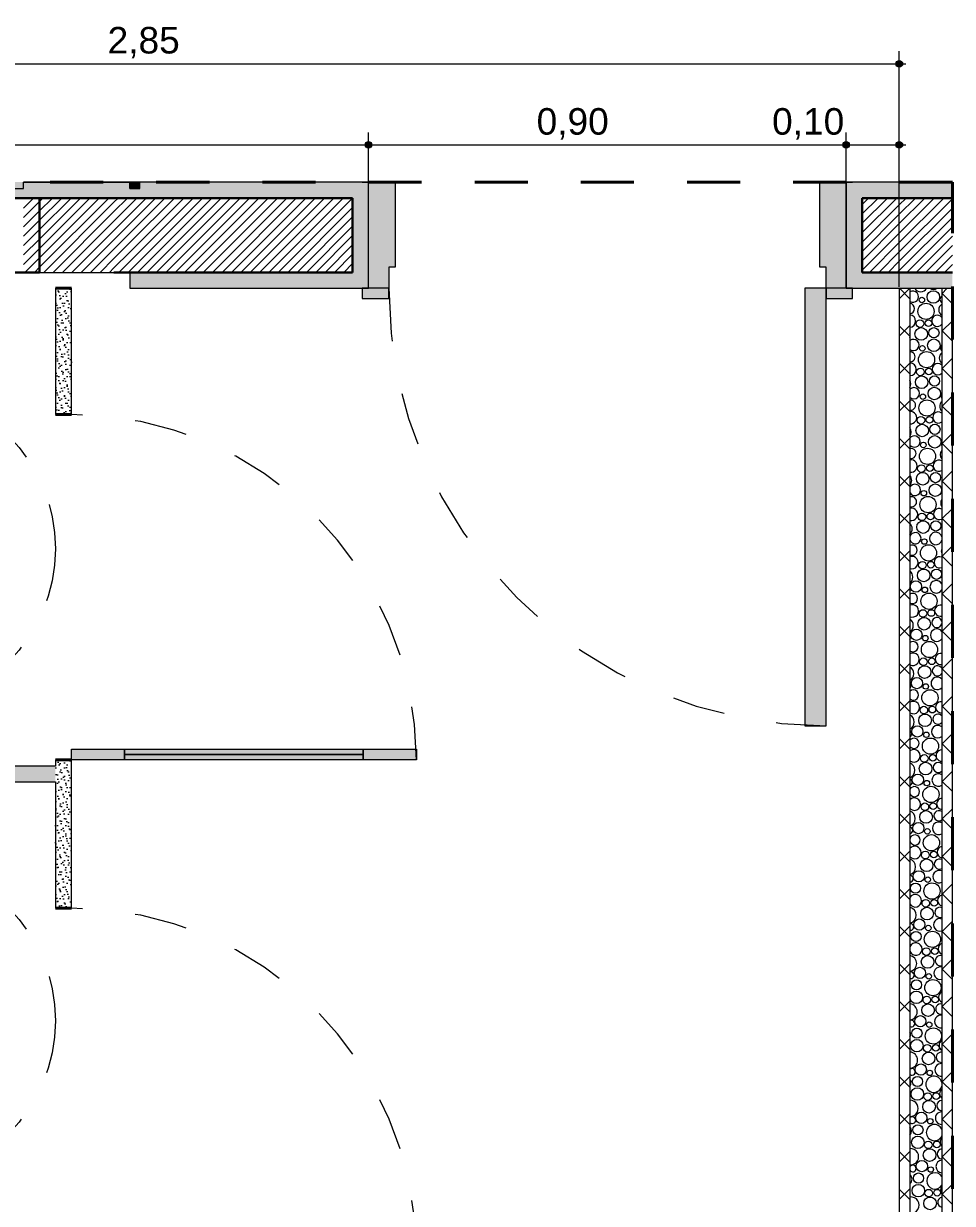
# Model space of a CAD drawing. Header units: metres. Extents: x -1.8 to 75.3, y -2 to 2.8.
# Drawn here: x -0.175 to 1.575, y 0.124 to 2.347 of the extents above; entities that cross this region are included whole.
import ezdxf

# ---------------------------------------------------------------- set-up
doc = ezdxf.new("R2010")
doc.units = ezdxf.units.M
doc.header["$MEASUREMENT"] = 0
doc.linetypes.add('Dashed', pattern=[0.035, 0.0225, -0.0125])
doc.linetypes.add('Hidden Line (2)', pattern=[0.097806, 0.070556, -0.02725])
for name, color, linetype, lineweight in [('0_Caneta_No__1', 7, 'Continuous', 40), ('PAREDE CONSTRUIR_Caneta_No__241', 7, 'Continuous', 13), ('PAREDE CONSTRUIR_Caneta_No__255', 255, 'Continuous', 0), ('PAREDE CONSTRUIR_Caneta_No__3', 7, 'Continuous', 30), ('PAREDE CONSTRUIR_Caneta_No__83', 84, 'Continuous', 0), ('PAREDE CONSTRUIR_Caneta_No__91', 255, 'Continuous', 0), ('PAREDE.ARQ_Caneta_No__1', 7, 'Continuous', 40), ('PAREDE.ARQ_Caneta_No__241', 7, 'Continuous', 13), ('PAREDE.ARQ_Caneta_No__255', 255, 'Continuous', 0)]:
    doc.layers.add(name, color=color, linetype=linetype, lineweight=lineweight)
for name, color, linetype, lineweight, true_color in [('0_Caneta_No__25', 7, 'Continuous', 13, 0x982312), ('LOUCAS-METAIS.ARQ_Caneta_No__96', 7, 'Continuous', 0, 0xb6b6b6), ('PAREDE CONSTRUIR_Caneta_No__9', 7, 'Continuous', 9, 0x020202), ('PAREDE CONSTRUIR_Caneta_No__96', 7, 'Continuous', 0, 0xb6b6b6), ('PAREDE CONSTRUIR_Caneta_No__97', 7, 'Continuous', 13, 0x6b6b6b), ('PAREDE.ARQ_Caneta_No__9', 7, 'Continuous', 9, 0x020202), ('PAREDE.ARQ_Caneta_No__97', 7, 'Continuous', 13, 0x6b6b6b)]:
    doc.layers.add(name, color=color, linetype=linetype, lineweight=lineweight, true_color=true_color)
doc.styles.add('GENERATED_STYLE_1', font='arial.ttf')
doc.dimstyles.new('GENERATED_STYLE__3', dxfattribs={"dimtxt": 0.05, "dimasz": 0.02375, "dimexe": 0.18, "dimexo": 0.267183, "dimgap": 0, "dimtad": 1, "dimtih": 1, "dimtoh": 1, "dimzin": 0, "dimdsep": 46, "dimtxsty": 'GENERATED_STYLE_1', "dimblk": 'ARROWHEAD_11', "dimblk1": 'ARROWHEAD_11', "dimblk2": 'ARROWHEAD_11', "dimcen": 0.09, "dimclrd": 256, "dimclre": 256, "dimclrt": 256, "dimadec": 0, "dimazin": 0, "dimtfac": 1, "dimtdec": 4, "dimtmove": 0, "dimatfit": 3, "dimfxl": 0, "dimtolj": 1, "dimtzin": 0, "dimarcsym": 0})
pattern_1 = [(45, (0, 0), (-0.008838835, 0.008838835), [])]
pattern_2 = [(45, (0, 0), (-0.0353553, 0.0353553), []), (135, (0, 0), (0.0353553, 0.0353553), [])]
pattern_3 = [(45, (0, 0.025), (-0.00795495, 0.00795495), [0, -0.0075, 0, -0.01125]), (110, (0.025, 0.025), (0.01057154, 0.003847727), [0, -0.0055, 0, -0.0095])]

# ---------------------------------------------------------------- blocks, each defined once
blk = doc.blocks.new('*X1')
at = {"layer": 'PAREDE CONSTRUIR_Caneta_No__96', "color": 253, "linetype": 'Continuous', "lineweight": 0, "true_color": 0xb6b6b6}
for centre, radius in [((1.5175, 1.8261), 0.00517), ((1.539, 1.8319), 0.0118), ((1.5253, 1.8047), 0.0153), ((1.5138, 1.7816), 0.00715), ((1.5298, 1.7825), 0.00627), ((1.5162, 1.7623), 0.0119), ((1.5402, 1.7645), 0.00959), ((1.5184, 1.7351), 0.00517), ((1.54, 1.7409), 0.0118), ((1.5263, 1.7137), 0.0153), ((1.5147, 1.6906), 0.00715), ((1.5307, 1.6915), 0.00627), ((1.5171, 1.6713), 0.0119), ((1.5412, 1.6735), 0.00959), ((1.5194, 1.6441), 0.00517), ((1.5409, 1.6499), 0.0118), ((1.5272, 1.6227), 0.0153), ((1.5157, 1.5996), 0.00715), ((1.5316, 1.6005), 0.00627), ((1.5181, 1.5803), 0.0119), ((1.5421, 1.5825), 0.00959), ((1.5203, 1.5531), 0.00517), ((1.5418, 1.5589), 0.0118), ((1.5281, 1.5317), 0.0153), ((1.5166, 1.5086), 0.00715), ((1.5325, 1.5095), 0.00627), ((1.519, 1.4893), 0.0119), ((1.543, 1.4915), 0.00959), ((1.5212, 1.4621), 0.00517), ((1.5428, 1.4679), 0.0118), ((1.529, 1.4407), 0.0153), ((1.5175, 1.4176), 0.00715), ((1.5335, 1.4185), 0.00627), ((1.5199, 1.3983), 0.0119), ((1.5439, 1.4005), 0.00959), ((1.53, 1.3497), 0.0153), ((1.5222, 1.3711), 0.00517), ((1.5184, 1.3266), 0.00715), ((1.5344, 1.3275), 0.00627), ((1.5209, 1.3073), 0.0119), ((1.5449, 1.3095), 0.00959), ((1.5062, 1.2864), 0.0106), ((1.5309, 1.2587), 0.0153), ((1.5231, 1.2801), 0.00517), ((1.5218, 1.2163), 0.0119), ((1.5194, 1.2356), 0.00715), ((1.5353, 1.2365), 0.00627), ((1.5072, 1.1954), 0.0106), ((1.5318, 1.1677), 0.0153), ((1.524, 1.1891), 0.00517), ((1.5227, 1.1253), 0.0119), ((1.5203, 1.1446), 0.00715), ((1.5362, 1.1455), 0.00627), ((1.5081, 1.1044), 0.0106), ((1.5327, 1.0767), 0.0153), ((1.5249, 1.0981), 0.00517), ((1.5236, 1.0343), 0.0119), ((1.5212, 1.0536), 0.00715), ((1.5372, 1.0545), 0.00627), ((1.509, 1.0134), 0.0106), ((1.5337, 0.9857), 0.0153), ((1.5259, 1.0071), 0.00517), ((1.5221, 0.9626), 0.00715), ((1.5381, 0.9635), 0.00627), ((1.5246, 0.9433), 0.0119), ((1.5099, 0.9224), 0.0106), ((1.5268, 0.9161), 0.00517), ((1.5346, 0.8947), 0.0153), ((1.5231, 0.8716), 0.00715), ((1.539, 0.8725), 0.00627), ((1.5255, 0.8523), 0.0119), ((1.5109, 0.8314), 0.0106), ((1.5277, 0.8251), 0.00517), ((1.5355, 0.8037), 0.0153), ((1.524, 0.7806), 0.00715), ((1.54, 0.7815), 0.00627), ((1.5264, 0.7613), 0.0119), ((1.5118, 0.7405), 0.0106), ((1.5286, 0.7341), 0.00517), ((1.5054, 0.718), 0.00959), ((1.5365, 0.7127), 0.0153), ((1.5249, 0.6896), 0.00715), ((1.5409, 0.6905), 0.00627), ((1.5273, 0.6703), 0.0119), ((1.5127, 0.6495), 0.0106), ((1.5296, 0.6431), 0.00517), ((1.5064, 0.627), 0.00959), ((1.5374, 0.6217), 0.0153), ((1.5259, 0.5986), 0.00715), ((1.5418, 0.5995), 0.00627), ((1.5283, 0.5793), 0.0119), ((1.5137, 0.5585), 0.0106), ((1.5305, 0.5521), 0.00517), ((1.5073, 0.536), 0.00959), ((1.5383, 0.5307), 0.0153), ((1.507, 0.5124), 0.0118), ((1.5268, 0.5076), 0.00715), ((1.5427, 0.5085), 0.00627), ((1.5292, 0.4883), 0.0119), ((1.5146, 0.4675), 0.0106), ((1.5082, 0.445), 0.00959), ((1.5392, 0.4397), 0.0153), ((1.5314, 0.4611), 0.00517), ((1.508, 0.4214), 0.0118), ((1.5277, 0.4166), 0.00715), ((1.5437, 0.4175), 0.00627), ((1.5301, 0.3973), 0.0119), ((1.5155, 0.3765), 0.0106), ((1.5091, 0.354), 0.00959), ((1.5324, 0.3701), 0.00517), ((1.5089, 0.3304), 0.0118), ((1.5311, 0.3063), 0.0119), ((1.5286, 0.3256), 0.00715), ((1.5446, 0.3265), 0.00627), ((1.5164, 0.2855), 0.0106), ((1.5101, 0.263), 0.00959), ((1.5333, 0.2791), 0.00517), ((1.5098, 0.2394), 0.0118), ((1.532, 0.2153), 0.0119), ((1.5296, 0.2346), 0.00715), ((1.5455, 0.2355), 0.00627), ((1.5174, 0.1945), 0.0106), ((1.511, 0.172), 0.00959), ((1.5342, 0.1881), 0.00517), ((1.5107, 0.1484), 0.0118), ((1.5329, 0.1243), 0.0119), ((1.5305, 0.1436), 0.00715), ((1.5464, 0.1445), 0.00627)]:
    blk.add_circle(centre, radius, dxfattribs=at)
for centre, radius, start, end in [((1.5153, 1.8533), 0.0119, 204.9357, 335.0643), ((1.5393, 1.8555), 0.00959, 228.9635, 311.0365), ((1.5007, 1.8324), 0.0106, 237.9614, 122.0386), ((1.5588, 1.8271), 0.00715, 121.8363, 238.1636), ((1.4943, 1.81), 0.00959, 274.3824, 85.6176), ((1.5612, 1.8078), 0.0119, 121.2415, 238.7585), ((1.494, 1.7864), 0.0118, 274.7894, 85.2106), ((1.5466, 1.7869), 0.0106, 37.5867, 322.4133), ((1.4803, 1.7592), 0.0153, 343.9346, 16.0654), ((1.5016, 1.7414), 0.0106, 231.8571, 128.1429), ((1.5597, 1.7361), 0.00715, 131.0857, 228.9143), ((1.4952, 1.719), 0.00959, 268.8395, 91.1605), ((1.5621, 1.7168), 0.0119, 126.6101, 233.3899), ((1.495, 1.6954), 0.0118, 270.2934, 89.7065), ((1.5475, 1.6959), 0.0106, 45.1465, 314.8535), ((1.4813, 1.6682), 0.0153, 334.2075, 25.7925), ((1.5025, 1.6504), 0.0106, 225.1899, 134.8101), ((1.5607, 1.6451), 0.00715, 141.8948, 218.1052), ((1.4962, 1.628), 0.00959, 263.2856, 96.7144), ((1.5631, 1.6258), 0.0119, 132.3832, 227.6168), ((1.4959, 1.6044), 0.0118, 265.7993, 94.2007), ((1.5485, 1.6049), 0.0106, 51.8179, 308.1821), ((1.4822, 1.5772), 0.0153, 327.1195, 32.8804), ((1.5035, 1.5594), 0.0106, 217.6372, 142.3628), ((1.5616, 1.5541), 0.00715, 156.4298, 203.5702), ((1.4971, 1.537), 0.00959, 257.6673, 102.3326), ((1.564, 1.5348), 0.0119, 138.747, 221.253), ((1.4968, 1.5134), 0.0118, 261.2791, 98.7209), ((1.5494, 1.5139), 0.0106, 57.925, 302.0749), ((1.4831, 1.4862), 0.0153, 321.1905, 38.8094), ((1.5044, 1.4684), 0.0106, 208.4747, 151.5253), ((1.498, 1.446), 0.00959, 251.9255, 108.0745), ((1.5649, 1.4438), 0.0119, 146.05, 213.95), ((1.4978, 1.4224), 0.0118, 256.7033, 103.2967), ((1.5503, 1.4229), 0.0106, 63.6474, 296.3526), ((1.484, 1.3952), 0.0153, 315.9443, 44.0557), ((1.5053, 1.3774), 0.0106, 194.9477, 165.0523), ((1.5437, 1.3769), 0.0118, 16.2822, 343.7178), ((1.4989, 1.355), 0.00959, 245.9885, 114.0115), ((1.5659, 1.3528), 0.0119, 155.1273, 204.8727), ((1.4987, 1.3314), 0.0118, 252.0392, 107.9608), ((1.5512, 1.3319), 0.0106, 69.0986, 290.9013), ((1.485, 1.3042), 0.0153, 311.1546, 48.8454), ((1.5446, 1.2859), 0.0118, 28.1737, 331.8263), ((1.4894, 1.282), 0.00627, 334.0928, 25.9072), ((1.4999, 1.264), 0.00959, 239.7624, 120.2376), ((1.4996, 1.2404), 0.0118, 247.2483, 112.7516), ((1.5522, 1.2409), 0.0106, 74.358, 285.642), ((1.5668, 1.2618), 0.0119, 170.0518, 189.9482), ((1.4859, 1.2132), 0.0153, 306.6927, 53.3073), ((1.5458, 1.2185), 0.00959, 15.4071, 344.5929), ((1.5455, 1.1949), 0.0118, 36.5682, 323.4318), ((1.4903, 1.191), 0.00627, 318.7319, 41.2681), ((1.5008, 1.173), 0.00959, 233.1119, 126.8881), ((1.5005, 1.1494), 0.0118, 242.2827, 117.7173), ((1.5531, 1.1499), 0.0106, 79.4851, 280.5149), ((1.4868, 1.1222), 0.0153, 302.4764, 57.5236), ((1.5467, 1.1275), 0.00959, 29.8426, 330.1574), ((1.5465, 1.1039), 0.0118, 43.5497, 316.4503), ((1.4912, 1.1), 0.00627, 307.1396, 52.8603), ((1.5017, 1.082), 0.00959, 225.8195, 134.1805), ((1.5015, 1.0584), 0.0118, 237.0791, 122.9209), ((1.554, 1.0589), 0.0106, 84.5281, 275.4719), ((1.4877, 1.0312), 0.0153, 298.4493, 61.5507), ((1.5476, 1.0365), 0.00959, 39.5806, 320.4194), ((1.5474, 1.0129), 0.0118, 49.7289, 310.2711), ((1.4922, 1.009), 0.00627, 297.1221, 62.8779), ((1.5026, 0.991), 0.00959, 217.478, 142.522), ((1.5024, 0.9674), 0.0118, 231.5484, 128.4516), ((1.5549, 0.9679), 0.0106, 89.5288, 270.4711), ((1.4887, 0.9402), 0.0153, 294.5704, 65.4296), ((1.5483, 0.9219), 0.0118, 55.3868, 304.6132), ((1.5486, 0.9455), 0.00959, 47.6186, 312.3814), ((1.4931, 0.918), 0.00627, 287.9397, 72.0603), ((1.5036, 0.9), 0.00959, 207.0948, 152.9052), ((1.5033, 0.8764), 0.0118, 225.5549, 134.445), ((1.5559, 0.8769), 0.0106, 94.526, 265.474), ((1.4896, 0.8492), 0.0153, 290.8082, 69.1918), ((1.5495, 0.8545), 0.00959, 54.7324, 305.2676), ((1.494, 0.827), 0.00627, 279.2153, 80.7847), ((1.5492, 0.8309), 0.0118, 60.6817, 299.3183), ((1.5045, 0.809), 0.00959, 189.2769, 170.7231), ((1.5042, 0.7854), 0.0118, 218.8677, 141.1323), ((1.5568, 0.7859), 0.0106, 99.558, 260.442), ((1.4905, 0.7582), 0.0153, 287.1377, 72.8623), ((1.5504, 0.7635), 0.00959, 61.267, 298.733), ((1.495, 0.736), 0.00627, 270.7032, 89.2968), ((1.5502, 0.7399), 0.0118, 65.7141, 294.2858), ((1.5052, 0.6944), 0.0118, 211.0221, 148.9779), ((1.5577, 0.695), 0.0106, 104.6657, 255.3342), ((1.4915, 0.6672), 0.0153, 283.5385, 76.4615), ((1.5514, 0.6725), 0.00959, 67.4145, 292.5855), ((1.4959, 0.645), 0.00627, 262.2067, 97.7932), ((1.5511, 0.6489), 0.0118, 70.554, 289.4459), ((1.5061, 0.6034), 0.0118, 200.7168, 159.2832), ((1.5587, 0.604), 0.0106, 109.896, 250.104), ((1.4924, 0.5762), 0.0153, 279.993, 80.007), ((1.5523, 0.5815), 0.00959, 73.2979, 286.7021), ((1.4968, 0.554), 0.00627, 253.5325, 106.4674), ((1.552, 0.5579), 0.0118, 75.2533, 284.7467), ((1.5596, 0.513), 0.0106, 115.3057, 244.6943), ((1.4933, 0.4852), 0.0153, 276.4858, 83.5141), ((1.5532, 0.4905), 0.00959, 79.0047, 280.9953), ((1.4977, 0.463), 0.00627, 244.4472, 115.5528), ((1.553, 0.4669), 0.0118, 79.853, 280.147), ((1.4842, 0.4428), 0.0119, 335.3239, 24.676), ((1.5605, 0.422), 0.0106, 120.9695, 239.0304), ((1.4942, 0.3942), 0.0153, 273.0029, 86.997), ((1.5541, 0.3995), 0.00959, 84.6027, 275.3973), ((1.4987, 0.372), 0.00627, 234.6047, 125.3953), ((1.5539, 0.3759), 0.0118, 84.3874, 275.6126), ((1.4851, 0.3518), 0.0119, 326.1978, 33.8022), ((1.5402, 0.3487), 0.0153, 13.5893, 346.4107), ((1.5614, 0.331), 0.0106, 126.9929, 233.007), ((1.4952, 0.3032), 0.0153, 269.5311, 90.4689), ((1.5551, 0.3085), 0.00959, 90.1492, 269.8507), ((1.5548, 0.2849), 0.0118, 88.8866, 271.1133), ((1.4996, 0.281), 0.00627, 223.3574, 136.6426), ((1.4861, 0.2608), 0.0119, 318.8721, 41.1279), ((1.5411, 0.2577), 0.0153, 24.2957, 335.7043), ((1.5624, 0.24), 0.0106, 133.5392, 226.4608), ((1.4961, 0.2122), 0.0153, 266.0576, 93.9424), ((1.556, 0.2175), 0.00959, 95.6972, 264.3028), ((1.5557, 0.1939), 0.0118, 93.3791, 266.6209), ((1.5005, 0.19), 0.00627, 208.9601, 151.0399), ((1.487, 0.1698), 0.0119, 312.4948, 47.5051), ((1.542, 0.1667), 0.0153, 31.6943, 328.3057), ((1.5633, 0.149), 0.0106, 140.8944, 219.1056), ((1.497, 0.1212), 0.0153, 262.5694, 97.4305), ((1.5569, 0.1265), 0.00959, 101.2995, 258.7004)]:
    blk.add_arc(centre, radius, start, end, dxfattribs=at)
blk = doc.blocks.new('*D20')
at = {"layer": '0_Caneta_No__25', "linetype": 'Continuous', "lineweight": 13, "true_color": 0x982312}
for points in [[(-1.3813, 2.1183), (-1.3808, 2.1159), (-1.3795, 2.1139), (-1.3774, 2.1125), (-1.375, 2.112), (-1.3726, 2.1125), (-1.3706, 2.1139), (-1.3693, 2.1159), (-1.3688, 2.1183), (-1.3693, 2.1207), (-1.3706, 2.1227), (-1.3726, 2.1241), (-1.375, 2.1245), (-1.3774, 2.1241), (-1.3795, 2.1227), (-1.3808, 2.1207)], [(0.4688, 2.1183), (0.4693, 2.1159), (0.4706, 2.1139), (0.4726, 2.1125), (0.475, 2.112), (0.4774, 2.1125), (0.4795, 2.1139), (0.4808, 2.1159), (0.4813, 2.1183), (0.4808, 2.1207), (0.4795, 2.1227), (0.4774, 2.1241), (0.475, 2.1245), (0.4726, 2.1241), (0.4706, 2.1227), (0.4693, 2.1207)]]:
    blk.add_hatch(color=24, dxfattribs=at).paths.add_polyline_path(points)
at = {"layer": '0_Caneta_No__25', "color": 24, "linetype": 'Continuous', "lineweight": 13, "true_color": 0x982312}
for p, q in [((-1.375, 2.1245), (-1.375, 2.1417)), ((0.475, 2.1245), (0.475, 2.1417)), ((-1.3875, 2.1183), (-1.3813, 2.1183)), ((-1.375, 1.8511), (-1.375, 2.112)), ((-1.3688, 2.1183), (0.4688, 2.1183)), ((0.475, 1.8511), (0.475, 2.112))]:
    blk.add_line(p, q, dxfattribs=at)
for centre in [(-1.375, 2.1183), (0.475, 2.1183)]:
    blk.add_circle(centre, 0.00625, dxfattribs=at)
at = {"layer": '0_Caneta_No__25', "color": 24, "lineweight": 13, "true_color": 0x982312, "insert": (-0.5167, 2.1283), "char_height": 0.05, "attachment_point": 7, "style": 'GENERATED_STYLE_1'}
blk.add_mtext('\\A1;{\\pql;\\fArial|b0|i0|c0|p0;\\W1.000000;1,85}', dxfattribs=at)
blk = doc.blocks.new('ARROWHEAD_11')
at = {"color": 0, "linetype": 'Continuous', "lineweight": 0}
blk.add_line((0, 0), (-1, 0), dxfattribs=at)
at = {"color": 0, "linetype": 'Continuous', "lineweight": 0, "const_width": 0.25, "flags": 128}
blk.add_lwpolyline([(-0.125, 0, 1), (0.125, 0, 1)], format="xyb", close=True, dxfattribs=at)
blk = doc.blocks.new('*D21')
at = {"layer": '0_Caneta_No__25', "linetype": 'Continuous', "lineweight": 13, "true_color": 0x982312}
for points in [[(0.4688, 2.1183), (0.4693, 2.1159), (0.4706, 2.1139), (0.4726, 2.1125), (0.475, 2.112), (0.4774, 2.1125), (0.4795, 2.1139), (0.4808, 2.1159), (0.4813, 2.1183), (0.4808, 2.1207), (0.4795, 2.1227), (0.4774, 2.1241), (0.475, 2.1245), (0.4726, 2.1241), (0.4706, 2.1227), (0.4693, 2.1207)], [(1.3688, 2.1183), (1.3693, 2.1159), (1.3706, 2.1139), (1.3726, 2.1125), (1.375, 2.112), (1.3774, 2.1125), (1.3795, 2.1139), (1.3808, 2.1159), (1.3813, 2.1183), (1.3808, 2.1207), (1.3795, 2.1227), (1.3774, 2.1241), (1.375, 2.1245), (1.3726, 2.1241), (1.3706, 2.1227), (1.3693, 2.1207)]]:
    blk.add_hatch(color=24, dxfattribs=at).paths.add_polyline_path(points)
at = {"layer": '0_Caneta_No__25', "color": 24, "linetype": 'Continuous', "lineweight": 13, "true_color": 0x982312}
for p, q in [((0.475, 2.1245), (0.475, 2.1417)), ((1.375, 2.1245), (1.375, 2.1417)), ((0.475, 1.8511), (0.475, 2.112)), ((0.4813, 2.1183), (1.3688, 2.1183)), ((1.375, 1.8511), (1.375, 2.112))]:
    blk.add_line(p, q, dxfattribs=at)
blk.add_circle((1.375, 2.1183), 0.00625, dxfattribs=at)
at = {"layer": '0_Caneta_No__25', "color": 24, "lineweight": 13, "true_color": 0x982312, "char_height": 0.05, "attachment_point": 7, "style": 'GENERATED_STYLE_1'}
for s, insert in [('\\A1;{\\pql;\\fArial|b0|i0|c0|p0;\\W1.000000;0,90}', (0.7916, 2.1283)), ('\\A1;{\\pql;\\fArial|b0|i0|c0|p0;\\W1.000000;0,10}', (1.2353, 2.1283))]:
    blk.add_mtext(s, dxfattribs=dict(at, insert=insert))
blk = doc.blocks.new('*D22')
at = {"layer": '0_Caneta_No__25', "linetype": 'Continuous', "lineweight": 13, "true_color": 0x982312}
for points in [[(1.3688, 2.1183), (1.3693, 2.1159), (1.3706, 2.1139), (1.3726, 2.1125), (1.375, 2.112), (1.3774, 2.1125), (1.3795, 2.1139), (1.3808, 2.1159), (1.3813, 2.1183), (1.3808, 2.1207), (1.3795, 2.1227), (1.3774, 2.1241), (1.375, 2.1245), (1.3726, 2.1241), (1.3706, 2.1227), (1.3693, 2.1207)], [(1.4688, 2.1183), (1.4693, 2.1159), (1.4706, 2.1139), (1.4726, 2.1125), (1.475, 2.112), (1.4774, 2.1125), (1.4795, 2.1139), (1.4808, 2.1159), (1.4813, 2.1183), (1.4808, 2.1207), (1.4795, 2.1227), (1.4774, 2.1241), (1.475, 2.1245), (1.4726, 2.1241), (1.4706, 2.1227), (1.4693, 2.1207)]]:
    blk.add_hatch(color=24, dxfattribs=at).paths.add_polyline_path(points)
at = {"layer": '0_Caneta_No__25', "color": 24, "linetype": 'Continuous', "lineweight": 13, "true_color": 0x982312}
for p, q in [((1.375, 2.1245), (1.375, 2.1417)), ((1.475, 2.1245), (1.475, 2.1417)), ((1.375, 1.8511), (1.375, 2.112)), ((1.3813, 2.1183), (1.4688, 2.1183)), ((1.475, 1.8511), (1.475, 2.112)), ((1.4813, 2.1183), (1.4875, 2.1183))]:
    blk.add_line(p, q, dxfattribs=at)
for centre in [(1.375, 2.1183), (1.475, 2.1183)]:
    blk.add_circle(centre, 0.00625, dxfattribs=at)
blk = doc.blocks.new('*D23')
at = {"layer": '0_Caneta_No__25', "linetype": 'Continuous', "lineweight": 13, "true_color": 0x982312}
for points in [[(-1.3813, 2.2712), (-1.3808, 2.2688), (-1.3795, 2.2668), (-1.3774, 2.2654), (-1.375, 2.2649), (-1.3726, 2.2654), (-1.3706, 2.2668), (-1.3693, 2.2688), (-1.3688, 2.2712), (-1.3693, 2.2736), (-1.3706, 2.2756), (-1.3726, 2.277), (-1.375, 2.2774), (-1.3774, 2.277), (-1.3795, 2.2756), (-1.3808, 2.2736)], [(1.4688, 2.2712), (1.4693, 2.2688), (1.4706, 2.2668), (1.4726, 2.2654), (1.475, 2.2649), (1.4774, 2.2654), (1.4795, 2.2668), (1.4808, 2.2688), (1.4813, 2.2712), (1.4808, 2.2736), (1.4795, 2.2756), (1.4774, 2.277), (1.475, 2.2774), (1.4726, 2.277), (1.4706, 2.2756), (1.4693, 2.2736)]]:
    blk.add_hatch(color=24, dxfattribs=at).paths.add_polyline_path(points)
at = {"layer": '0_Caneta_No__25', "color": 24, "linetype": 'Continuous', "lineweight": 13, "true_color": 0x982312}
for p, q in [((-1.375, 2.2774), (-1.375, 2.2946)), ((1.475, 2.2774), (1.475, 2.2946)), ((-1.3875, 2.2712), (-1.3813, 2.2712)), ((-1.3688, 2.2712), (1.4688, 2.2712)), ((1.4813, 2.2712), (1.4875, 2.2712)), ((-1.375, 2.004), (-1.375, 2.2649)), ((1.475, 2.004), (1.475, 2.2649))]:
    blk.add_line(p, q, dxfattribs=at)
for centre in [(-1.375, 2.2712), (1.475, 2.2712)]:
    blk.add_circle(centre, 0.00625, dxfattribs=at)
at = {"layer": '0_Caneta_No__25', "color": 24, "lineweight": 13, "true_color": 0x982312, "insert": (-0.0167, 2.2812), "char_height": 0.05, "attachment_point": 7, "style": 'GENERATED_STYLE_1'}
blk.add_mtext('\\A1;{\\pql;\\fArial|b0|i0|c0|p0;\\W1.000000;2,85}', dxfattribs=at)

msp = doc.modelspace()

# ---------------------------------------------------------------- hatches: boundary and pattern name
at = {"layer": 'PAREDE CONSTRUIR_Caneta_No__241', "linetype": 'Continuous', "lineweight": 13}
h = msp.add_hatch(dxfattribs=at)
h.set_pattern_fill('common_brick_0001', style=0, pattern_type=2)
h.set_pattern_definition(pattern_1)
h.paths.add_polyline_path([(-0.145, 1.8782), (-0.145, 2.0182), (-0.175, 2.0182), (-0.175, 1.8782)])
h = msp.add_hatch(dxfattribs=at)
h.set_pattern_fill('common_brick_0001', style=0, pattern_type=2)
h.set_pattern_definition(pattern_1)
h.paths.add_polyline_path([(-0.005, 1.8782), (-0.005, 2.0182), (-0.145, 2.0182), (-0.145, 1.8782)])
h = msp.add_hatch(dxfattribs=at)
h.set_pattern_fill('common_brick_0001', style=0, pattern_type=2)
h.set_pattern_definition(pattern_1)
h.paths.add_polyline_path([(0.025, 1.8782), (0.025, 2.0182), (-0.005, 2.0182), (-0.005, 1.8782)])
h = msp.add_hatch(dxfattribs=at)
h.set_pattern_fill('common_brick_0001', style=0, pattern_type=2)
h.set_pattern_definition(pattern_1)
h.paths.add_polyline_path([(0.025, 1.8782), (0.445, 1.8782), (0.445, 2.0182), (0.025, 2.0182)])
h = msp.add_hatch(dxfattribs=at)
h.set_pattern_fill('common_brick_0001', style=0, pattern_type=2)
h.set_pattern_definition(pattern_1)
h.paths.add_polyline_path([(1.405, 1.8782), (1.475, 1.8782), (1.475, 2.0182), (1.405, 2.0182)])
h = msp.add_hatch(dxfattribs=at)
h.set_pattern_fill('common_brick_0001', style=0, pattern_type=2)
h.set_pattern_definition(pattern_1)
h.paths.add_polyline_path([(1.475, 2.0182), (1.475, 1.8782), (1.575, 1.8782), (1.575, 2.0182)])
at = {"layer": 'PAREDE CONSTRUIR_Caneta_No__255', "linetype": 'Continuous', "lineweight": 0}
for points in [[(0.044, 2.0482), (0.025, 2.0482), (0.025, 2.0362), (0.044, 2.0362)], [(0.475, 1.8482), (0.513, 1.8482), (0.513, 1.8882), (0.525, 1.8882), (0.525, 2.0482), (0.475, 2.0482)], [(1.325, 1.8882), (1.337, 1.8882), (1.337, 1.8482), (1.375, 1.8482), (1.375, 2.0482), (1.325, 2.0482)], [(0.513, 1.8482), (0.463, 1.8482), (0.463, 1.8292), (0.513, 1.8292)], [(1.337, 1.0242), (1.337, 1.8482), (1.297, 1.8482), (1.297, 1.0242)], [(1.337, 1.8292), (1.387, 1.8292), (1.387, 1.8482), (1.337, 1.8482)]]:
    msp.add_hatch(color=255, dxfattribs=at).paths.add_polyline_path(points)
at = {"layer": 'PAREDE CONSTRUIR_Caneta_No__83', "linetype": 'Continuous', "lineweight": 0}
h = msp.add_hatch(dxfattribs=at)
h.set_pattern_fill('Placomur_0001', color=84, style=0, pattern_type=2)
h.set_pattern_definition(pattern_2)
h.paths.add_polyline_path([(1.475, 1.8482), (1.475, -1.8482), (1.495, -1.8482), (1.495, 1.8482)])
h = msp.add_hatch(dxfattribs=at)
h.set_pattern_fill('Placomur_0001', color=84, style=0, pattern_type=2)
h.set_pattern_definition(pattern_2)
h.paths.add_polyline_path([(1.555, -1.8482), (1.575, -1.8482), (1.575, 1.8482), (1.555, 1.8482)])
at = {"layer": 'PAREDE CONSTRUIR_Caneta_No__91', "linetype": 'Continuous', "lineweight": 0}
for points in [[(-0.175, 2.0482), (-0.3709, 2.0482), (-0.3709, 2.0182), (-0.175, 2.0182)], [(-0.145, 2.0182), (-0.175, 2.0482), (-0.175, 2.0182)], [(-0.175, 2.0482), (-0.145, 2.0182), (-0.005, 2.0182), (-0.005, 2.0482)], [(-0.005, 2.0182), (0.025, 2.0182), (0.025, 2.0482), (-0.005, 2.0482)], [(0.025, 2.0482), (0.025, 2.0182), (0.445, 2.0182), (0.475, 2.0482)], [(0.445, 2.0182), (0.445, 1.8782), (0.475, 1.8782), (0.475, 2.0482)], [(1.375, 2.0482), (1.405, 2.0182), (1.475, 2.0182), (1.475, 2.0482)], [(1.405, 2.0182), (1.375, 2.0482), (1.375, 1.8782), (1.405, 1.8782)], [(1.475, 2.0482), (1.475, 2.0182), (1.575, 2.0182), (1.575, 2.0482)], [(0.475, 1.8782), (0.025, 1.8782), (0.025, 1.8482), (0.475, 1.8482)], [(1.475, 1.8782), (1.375, 1.8782), (1.375, 1.8482), (1.475, 1.8482)], [(1.575, 1.8782), (1.475, 1.8782), (1.475, 1.8482), (1.575, 1.8482)]]:
    msp.add_hatch(color=255, dxfattribs=at).paths.add_polyline_path(points)
at = {"layer": 'PAREDE.ARQ_Caneta_No__255', "linetype": 'Continuous', "lineweight": 0}
for points in [[(-0.085, 0.9802), (-0.085, 0.9602), (0.015, 0.9602), (0.015, 0.9802)], [(0.465, 0.9702), (0.465, 0.9802), (0.015, 0.9802), (0.015, 0.9702)], [(0.565, 0.9602), (0.565, 0.9802), (0.465, 0.9802), (0.465, 0.9602)], [(0.465, 0.9602), (0.465, 0.9702), (0.015, 0.9702), (0.015, 0.9602)]]:
    msp.add_hatch(color=255, dxfattribs=at).paths.add_polyline_path(points)
at = {"layer": 'PAREDE.ARQ_Caneta_No__97', "linetype": 'Continuous', "lineweight": 13, "true_color": 0x6b6b6b}
h = msp.add_hatch(dxfattribs=at)
h.set_pattern_fill('cut_stone_0001', color=251, style=0, pattern_type=2)
h.set_pattern_definition(pattern_3)
h.paths.add_polyline_path([(-0.115, 1.8482), (-0.115, 1.6102), (-0.085, 1.6102), (-0.085, 1.8482)])
h = msp.add_hatch(dxfattribs=at)
h.set_pattern_fill('cut_stone_0001', color=251, style=0, pattern_type=2)
h.set_pattern_definition(pattern_3)
h.paths.add_polyline_path([(-0.115, 0.6802), (-0.085, 0.6802), (-0.085, 0.9602), (-0.115, 0.9602)])
h = msp.add_hatch(dxfattribs=at)
h.set_pattern_fill('cut_stone_0001', color=251, style=0, pattern_type=2)
h.set_pattern_definition(pattern_3)
h.paths.add_polyline_path([(-1.375, 0.9182), (-0.115, 0.9182), (-0.115, 0.9482), (-1.375, 0.9482)])

# ---------------------------------------------------------------- linework, layer by layer
at = {"layer": '0_Caneta_No__1', "color": 7, "linetype": 'Dashed', "lineweight": 40}
msp.add_lwpolyline([(1.575, -2.0482), (1.575, 2.0482), (-1.575, 2.0482), (-1.575, -2.0482)], close=True, dxfattribs=at)
at = {"layer": 'LOUCAS-METAIS.ARQ_Caneta_No__96', "color": 253, "linetype": 'Hidden Line (2)', "lineweight": 0, "true_color": 0xb6b6b6}
for centre in [(-0.415, 1.3574), (-0.415, 0.4682)]:
    msp.add_circle(centre, 0.3, dxfattribs=at)
at = {"layer": 'PAREDE CONSTRUIR_Caneta_No__241', "color": 7, "linetype": 'Continuous', "lineweight": 13}
for p, q in [((-0.145, 2.0482), (-0.175, 2.0482)), ((-0.145, 2.0482), (-0.175, 2.0482)), ((-0.175, 2.0362), (-0.175, 2.0482)), ((-0.175, 2.0362), (-0.175, 2.0482)), ((-0.175, 2.0362), (-0.175, 2.0482)), ((-0.145, 2.0482), (-0.175, 2.0482)), ((-0.145, 2.0482), (-0.175, 2.0482)), ((-0.145, 2.0482), (-0.175, 2.0482)), ((-0.145, 2.0482), (-0.175, 2.0482)), ((-0.005, 2.0482), (-0.145, 2.0482)), ((-0.005, 2.0482), (-0.145, 2.0482)), ((-0.005, 2.0482), (-0.145, 2.0482)), ((-0.005, 2.0482), (-0.145, 2.0482)), ((-0.005, 2.0482), (-0.145, 2.0482)), ((-0.005, 2.0482), (-0.145, 2.0482)), ((0.025, 2.0482), (-0.005, 2.0482)), ((0.025, 2.0482), (-0.005, 2.0482)), ((0.025, 2.0482), (-0.005, 2.0482)), ((0.025, 2.0362), (0.025, 2.0482)), ((0.025, 2.0362), (0.025, 2.0482)), ((0.025, 2.0362), (0.025, 2.0482)), ((0.463, 2.0482), (0.475, 2.0482)), ((0.463, 2.0482), (0.475, 2.0482)), ((0.463, 2.0482), (0.475, 2.0482)), ((0.475, 2.0182), (0.475, 2.0482)), ((0.475, 2.0182), (0.475, 2.0482)), ((0.475, 2.0182), (0.475, 2.0482)), ((0.475, 2.0182), (0.475, 2.0482)), ((0.475, 2.0182), (0.475, 2.0482)), ((0.475, 2.0182), (0.475, 2.0482)), ((1.375, 2.0182), (1.375, 2.0482)), ((1.375, 2.0182), (1.375, 2.0482)), ((1.375, 2.0482), (1.387, 2.0482)), ((1.375, 2.0482), (1.387, 2.0482)), ((1.375, 2.0482), (1.387, 2.0482)), ((1.375, 2.0182), (1.375, 2.0482)), ((1.375, 2.0182), (1.375, 2.0482)), ((1.375, 2.0182), (1.375, 2.0482)), ((1.375, 2.0182), (1.375, 2.0482)), ((0.475, 1.8782), (0.475, 2.0182)), ((0.475, 1.8782), (0.475, 2.0182)), ((0.475, 1.8782), (0.475, 2.0182)), ((0.475, 1.8782), (0.475, 2.0182)), ((0.475, 1.8782), (0.475, 2.0182)), ((0.475, 1.8782), (0.475, 2.0182)), ((1.375, 1.8782), (1.375, 2.0182)), ((1.375, 1.8782), (1.375, 2.0182)), ((1.375, 1.8782), (1.375, 2.0182)), ((1.375, 1.8782), (1.375, 2.0182)), ((1.375, 1.8782), (1.375, 2.0182)), ((1.375, 1.8782), (1.375, 2.0182)), ((0.475, 1.8482), (0.475, 1.8782)), ((0.475, 1.8482), (0.475, 1.8782)), ((0.475, 1.8482), (0.475, 1.8782)), ((1.375, 1.8482), (1.375, 1.8782)), ((1.375, 1.8482), (1.375, 1.8782)), ((1.375, 1.8482), (1.375, 1.8782)), ((0.463, 1.8482), (0.475, 1.8482)), ((0.463, 1.8482), (0.475, 1.8482)), ((0.463, 1.8482), (0.475, 1.8482)), ((1.375, 1.8482), (1.387, 1.8482)), ((1.375, 1.8482), (1.387, 1.8482)), ((1.375, 1.8482), (1.387, 1.8482)), ((1.495, 1.8482), (1.495, -1.8482)), ((1.555, 1.8482), (1.555, -1.8482))]:
    msp.add_line(p, q, dxfattribs=at)
for points in [[(0.475, 2.0482), (0.025, 2.0482)], [(1.475, 2.0482), (1.375, 2.0482)], [(1.575, 2.0482), (1.475, 2.0482)], [(-0.175, 1.8782), (-0.145, 1.8782)], [(-0.145, 1.8782), (-0.005, 1.8782)], [(-0.005, 1.8782), (0.025, 1.8782)], [(0.025, 1.8782), (0.025, 1.8482)], [(0.025, 1.8482), (0.475, 1.8482)], [(1.375, 1.8482), (1.475, 1.8482)], [(1.475, 1.8482), (1.475, -1.8482)], [(1.475, 1.8482), (1.575, 1.8482)], [(1.575, -1.8482), (1.575, 1.8482)]]:
    msp.add_lwpolyline(points, dxfattribs=at)
at = {"layer": 'PAREDE CONSTRUIR_Caneta_No__3', "color": 7, "linetype": 'Continuous', "lineweight": 30}
for p, q in [((-0.175, 2.0182), (-0.3709, 2.0182)), ((-0.145, 2.0182), (-0.175, 2.0182)), ((-0.145, 2.0182), (-0.175, 2.0182)), ((-0.145, 2.0182), (-0.145, 1.8782)), ((-0.145, 2.0182), (-0.005, 2.0182)), ((0.025, 2.0182), (-0.005, 2.0182)), ((0.025, 2.0182), (-0.005, 2.0182)), ((0.445, 2.0182), (0.025, 2.0182)), ((0.445, 2.0182), (0.445, 1.8782)), ((1.475, 2.0182), (1.405, 2.0182)), ((1.405, 2.0182), (1.405, 1.8782)), ((1.575, 2.0182), (1.475, 2.0182)), ((-0.3709, 1.8782), (-0.175, 1.8782)), ((-0.175, 1.8782), (-0.145, 1.8782)), ((-0.175, 1.8782), (-0.145, 1.8782)), ((-0.005, 1.8782), (0.025, 1.8782)), ((-0.005, 1.8782), (0.025, 1.8782)), ((0.025, 1.8782), (0.445, 1.8782)), ((1.405, 1.8782), (1.475, 1.8782)), ((1.475, 1.8782), (1.575, 1.8782))]:
    msp.add_line(p, q, dxfattribs=at)
at = {"layer": 'PAREDE CONSTRUIR_Caneta_No__9', "color": 18, "linetype": 'Continuous', "lineweight": 9, "true_color": 0x020202}
for p, q in [((-0.175, 2.0482), (0.025, 2.0482)), ((0.025, 2.0482), (0.025, 2.0362)), ((0.044, 2.0362), (0.044, 2.0482)), ((0.463, 2.0482), (0.513, 2.0482)), ((0.475, 1.8482), (0.475, 2.0482)), ((0.475, 2.0482), (0.525, 2.0482)), ((0.525, 2.0482), (0.525, 1.8882)), ((1.325, 1.8882), (1.325, 2.0482)), ((1.325, 2.0482), (1.375, 2.0482)), ((1.337, 2.0482), (1.387, 2.0482)), ((1.375, 2.0482), (1.375, 1.8482)), ((-0.194, 2.0362), (-0.175, 2.0362)), ((0.025, 2.0362), (0.044, 2.0362)), ((0.525, 1.8882), (0.513, 1.8882)), ((0.513, 1.8882), (0.513, 1.8482)), ((1.337, 1.8882), (1.325, 1.8882)), ((1.337, 1.8482), (1.337, 1.8882)), ((0.513, 1.8482), (0.463, 1.8482)), ((0.463, 1.8482), (0.463, 1.8292)), ((0.513, 1.8482), (0.475, 1.8482)), ((0.513, 1.8292), (0.513, 1.8482)), ((1.337, 1.8482), (1.297, 1.8482)), ((1.297, 1.8482), (1.297, 1.0242)), ((1.387, 1.8482), (1.337, 1.8482)), ((1.337, 1.8482), (1.337, 1.8292)), ((1.375, 1.8482), (1.337, 1.8482)), ((1.337, 1.0242), (1.337, 1.8482)), ((1.387, 1.8292), (1.387, 1.8482)), ((0.463, 1.8292), (0.513, 1.8292)), ((1.337, 1.8292), (1.387, 1.8292)), ((1.297, 1.0242), (1.337, 1.0242))]:
    msp.add_line(p, q, dxfattribs=at)
at = {"layer": 'PAREDE CONSTRUIR_Caneta_No__97', "color": 251, "linetype": 'Dashed', "lineweight": 13, "true_color": 0x6b6b6b}
msp.add_arc((1.337, 1.8482), 0.824, 180, 270, dxfattribs=at)
at = {"layer": 'PAREDE.ARQ_Caneta_No__1', "color": 7, "linetype": 'Continuous', "lineweight": 40}
for p, q in [((-0.085, 1.6102), (-0.115, 1.6102)), ((-0.085, 1.6102), (-0.115, 1.6102)), ((-0.085, 1.6102), (-0.115, 1.6102)), ((-0.085, 0.9602), (-0.115, 0.9602)), ((-0.085, 0.9602), (-0.115, 0.9602)), ((-0.085, 0.9602), (-0.115, 0.9602)), ((-0.115, 0.6802), (-0.085, 0.6802)), ((-0.115, 0.6802), (-0.085, 0.6802)), ((-0.115, 0.6802), (-0.085, 0.6802))]:
    msp.add_line(p, q, dxfattribs=at)
msp.add_lwpolyline([(-0.115, 1.8482), (-0.085, 1.8482)], dxfattribs=at)
at = {"layer": 'PAREDE.ARQ_Caneta_No__241', "color": 7, "linetype": 'Continuous', "lineweight": 13}
for points in [[(-0.115, 1.8482), (-0.115, 1.6102)], [(-0.085, 1.6102), (-0.085, 1.8482)], [(-0.115, 0.9602), (-0.115, 0.9482)], [(-0.085, 0.6802), (-0.085, 0.9602)], [(-0.115, 0.9482), (-1.375, 0.9482)], [(-1.375, 0.9182), (-0.115, 0.9182)], [(-0.115, 0.9182), (-0.115, 0.6802)]]:
    msp.add_lwpolyline(points, dxfattribs=at)
at = {"layer": 'PAREDE.ARQ_Caneta_No__9', "color": 18, "linetype": 'Continuous', "lineweight": 9, "true_color": 0x020202}
for p, q in [((-0.085, 0.9802), (0.015, 0.9802)), ((-0.085, 0.9602), (-0.085, 0.9802)), ((0.015, 0.9802), (0.015, 0.9602)), ((0.465, 0.9602), (0.465, 0.9802)), ((0.465, 0.9802), (0.565, 0.9802)), ((0.565, 0.9802), (0.565, 0.9602)), ((0.015, 0.9602), (-0.085, 0.9602)), ((0.465, 0.9702), (0.015, 0.9702)), ((0.565, 0.9602), (0.465, 0.9602))]:
    msp.add_line(p, q, dxfattribs=at)
for points in [[(0.465, 0.9702), (0.015, 0.9702), (0.015, 0.9802), (0.465, 0.9802)], [(0.465, 0.9602), (0.015, 0.9602), (0.015, 0.9702), (0.465, 0.9702)]]:
    msp.add_lwpolyline(points, close=True, dxfattribs=at)
at = {"layer": 'PAREDE.ARQ_Caneta_No__97', "color": 251, "linetype": 'Dashed', "lineweight": 13, "true_color": 0x6b6b6b}
for centre in [(-0.085, 0.9602), (-0.085, 0.0302)]:
    msp.add_arc(centre, 0.65, 0, 90, dxfattribs=at)

# ---------------------------------------------------------------- block references
at = {"layer": 'PAREDE CONSTRUIR_Caneta_No__96', "color": 253, "linetype": 'Continuous', "lineweight": 0, "true_color": 0xb6b6b6}
msp.add_blockref('*X1', (0, 0), dxfattribs=at)

# ---------------------------------------------------------------- dimensions: what is measured, and where the dimension line sits
at = {"color": 24, "linetype": 'Continuous', "lineweight": 13, "true_color": 0x982312}
for base, p1, p2, picture, middle in [((1.475, 2.2712), (-1.375, 1.8482), (1.475, 1.8482), '*D23', (0.048, 2.3062)), ((0.475, 2.1183), (-1.375, 1.8482), (0.475, 1.8782), '*D20', (-0.452, 2.1533)), ((1.375, 2.1183), (0.475, 1.8782), (1.375, 1.8782), '*D21', (0.8563, 2.1533)), ((1.475, 2.1183), (1.375, 1.8782), (1.475, 1.8482), '*D22', (1.3001, 2.1533))]:
    dim = msp.add_linear_dim(base=base, p1=p1, p2=p2, dimstyle='GENERATED_STYLE__3', dxfattribs=at)
    dim.commit()
    dim.dimension.update_dxf_attribs({"geometry": picture, "text_midpoint": middle, "dimtype": 160})

doc.saveas('drawing.dxf')
